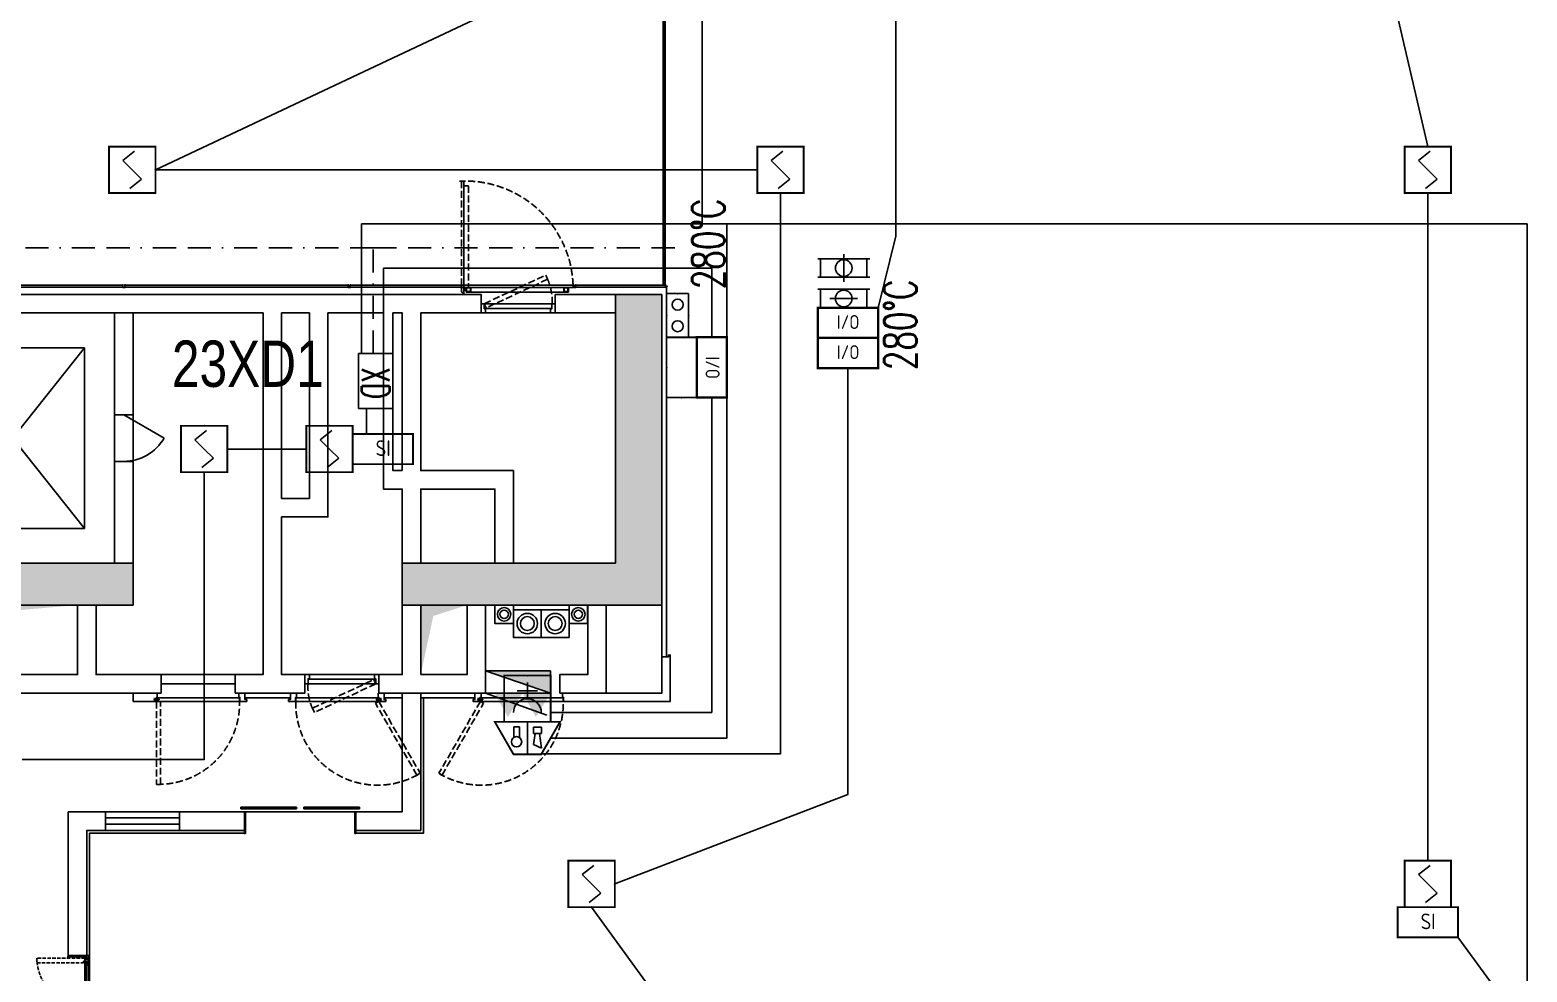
# Model space of a CAD drawing. Extents: x -284868 to 304789, y -137694 to 137894.
# Drawn here: x 210275 to 226415, y -22602 to -12440 of the extents above; entities that cross this region are included whole.
import ezdxf
from ezdxf.enums import TextEntityAlignment as Align

# ---------------------------------------------------------------- set-up
doc = ezdxf.new("R2010")
doc.units = 0
doc.set_wipeout_variables(frame=1)
for name, pattern in [('BORDER2', [0.875, 0.25, -0.125, 0.25, -0.125, 0, -0.125]), ('DASH', [0.35, 0.25, -0.1]), ('DASHED', [0.75, 0.5, -0.25])]:
    doc.linetypes.add(name, pattern=pattern)
doc.layers.get('0').update_dxf_attribs({"linetype": 'CONTINUOUS'})
for name, color, linetype in [('0-墙', 4, 'CONTINUOUS'), ('0-建筑柱体', 251, 'CONTINUOUS'), ('0-消防栓(给排水)', 9, 'CONTINUOUS'), ('0-电梯', 3, 'CONTINUOUS'), ('0-窗', 11, 'CONTINUOUS'), ('00-电气文字', 6, 'CONTINUOUS'), ('E-FIRE-CIRC', 120, 'CONTINUOUS'), ('E-FIRE-EQPM', 3, 'CONTINUOUS'), ('EM-强电', 220, 'CONTINUOUS'), ('EQUIP-消防', 3, 'CONTINUOUS'), ('EQUIP-照明', 3, 'CONTINUOUS'), ('EQUIP-隔离模块', 241, 'CONTINUOUS'), ('P-完成面', 42, 'CONTINUOUS'), ('P-门扇', 6, 'CONTINUOUS'), ('WIRE-消防电源', 2, 'TG_D'), ('WIRE-电话插孔', 120, 'BORDER2'), ('塔楼平面图$0$EQUIP-消防', 3, 'CONTINUOUS'), ('塔楼平面图$0$EQUIP_消火栓', 7, 'CONTINUOUS')]:
    doc.layers.add(name, color=color, linetype=linetype)
doc.layers.add('暖通-排烟-阀门-消防', color=7, linetype='CONTINUOUS', lineweight=25)
doc.layers.get('塔楼平面图$0$EQUIP_消火栓').off()
doc.styles.add('_TEL_DIM', font='SIMPLEX', dxfattribs={"width": 0.8, "height": 3.5, "bigfont": 'HZTXT'})
doc.styles.add('haiwens', font='haiwenrs.shx', dxfattribs={"width": 0.8, "height": 450, "bigfont": 'haiwenhz.shx'})
doc.styles.add('HZF', font='ROMANS2', dxfattribs={"width": 0.7, "bigfont": 'HZDF2'})
doc.styles.get("Standard").update_dxf_attribs({"font": 'GBENOR', "bigfont": 'GBCBIG'})
doc.styles.add('TG_LINETYPE', font='SIMPLEX', dxfattribs={"width": 0.8, "height": 3, "bigfont": 'HZTXT'})
doc.styles.add('塔楼平面图$0$Standard', font='gbenor.shx', dxfattribs={"bigfont": 'gbcbig.shx'})
doc.linetypes.add('TG_D', pattern='A,2,-0.3,["D",TG_LINETYPE,S=0.1,R=0,X=-0.23,Y=-0.15],0', length=2.3)

# ---------------------------------------------------------------- blocks, each defined once
blk = doc.blocks.new('213r5467')
for p, q in [((-90909, -260063), (-90909, -260326)), ((-89559, -260063), (-90909, -260063)), ((-89559, -260326), (-89559, -260063)), ((-90909, -260326), (-89559, -260326)), ((-91209, -260588), (-91209, -262138)), ((-89259, -260588), (-91209, -260588)), ((-91209, -260588), (-89259, -262138)), ((-91209, -262138), (-89259, -260588)), ((-89259, -262138), (-89259, -260588)), ((-91209, -262138), (-89259, -262138))]:
    blk.add_line(p, q)
blk.add_lwpolyline([(-88884, -262463), (-91584, -262463), (-91584, -259863), (-88884, -259863), (-88884, -262463)])
blk = doc.blocks.new('sgASGHHHH')
for points in [[(-94646, -917724), (-94646, -920624), (-94146, -921074), (-94146, -917724)], [(-102879, -920774), (-102996, -921074), (-99846, -921074), (-99846, -920624), (-102646, -920624)], [(-96946, -921074), (-94146, -921074), (-94646, -920624), (-96946, -920624)]]:
    blk.add_hatch(color=256).paths.add_polyline_path(points)
at = {"color": 4}
for p, q in [((-94646, -917724), (-94646, -920624)), ((-94146, -917724), (-94646, -917724)), ((-94146, -917724), (-94146, -921074)), ((-102646, -920624), (-99846, -920624)), ((-99846, -920624), (-99846, -921074)), ((-96946, -920624), (-94646, -920624)), ((-96946, -920624), (-96946, -921074)), ((-102996, -921074), (-99846, -921074)), ((-96946, -921074), (-94146, -921074))]:
    blk.add_line(p, q, dxfattribs=at)
blk = doc.blocks.new('A$C5B4E3DF6')
for p, q in [((0, 240), (-659, 477)), ((-700, 0), (-700, 240)), ((0, 0), (-700, 240)), ((-700, 240), (0, 240)), ((0, 240), (0, 0)), ((0, 0), (-700, 0))]:
    blk.add_line(p, q)
for points in [[(-700, 240), (-541, 498), (-398, 240)], [(-398, 240), (-239, 498), (-96, 240)], [(-700, 0), (-700, 240), (0, 0)]]:
    blk.add_solid(points)
blk = doc.blocks.new('A$C2E9C7AB1')
blk.add_lwpolyline([(-200, 0), (0, 0), (0, -200), (-200, -200)], close=True)
for radius in [72.3, 45.5]:
    blk.add_circle((-100, -100), radius)
blk = doc.blocks.new('A$C1A2309B7')
blk.add_lwpolyline([(-300, 0), (0, 0), (0, -300), (-300, -300)], close=True)
for radius in [110, 75]:
    blk.add_circle((-150, -150), radius)
blk = doc.blocks.new('A$C3F6147FC')
at = {"xscale": -1, "rotation": 270}
for p in [(13299, -3250), (14099, -3250)]:
    blk.add_blockref('A$C2E9C7AB1', p, dxfattribs=at)
for p in [(13599, -3300), (13899, -3300)]:
    blk.add_blockref('A$C1A2309B7', p)
at = {"rotation": 180}
blk.add_blockref('A$C5B4E3DF6', (13000, -3960), dxfattribs=at)
blk = doc.blocks.new('$DorLib2D$00000228')
at = {"color": 0}
blk.add_line((0.5, 0), (0, 0.866), dxfattribs=at)
blk.add_arc((0.5, 0), 1, 120, 180, dxfattribs=at)
blk = doc.blocks.new('A$C6C5C068E')
h = blk.add_hatch()
h.set_pattern_fill('ANSI32', color=256, scale=0.2, style=0)
h.set_pattern_definition([(45, (506565838.6591, 131390591.2148), (-1.3470384181604, 1.3470384181604), []), (45, (506565839.5572, 131390591.2148), (-1.3470384181604, 1.3470384181604), [])])
h.paths.add_polyline_path([(11, 11), (-4, 11), (-4, 14), (0, 14), (0, 15), (-5, 15), (-5, 10), (10, 10), (10, -5), (15, -5), (15, 0), (14, 0), (14, -4), (11, -4)])
blk.add_lwpolyline([(11, 11), (-4, 11), (-4, 14), (0, 14), (0, 15), (-5, 15), (-5, 10), (10, 10), (10, -5), (15, -5), (15, 0), (14, 0), (14, -4), (11, -4)], close=True)
blk = doc.blocks.new('A$C4A657766')
h = blk.add_hatch()
h.set_pattern_fill('ANSI32', color=256, scale=0.2, style=0)
h.set_pattern_definition([(45, (-14.9999, -5), (-1.34704, 1.34704), []), (45, (-14.1019, -5), (-1.34704, 1.34704), [])])
h.paths.add_polyline_path([(-11, 26), (-11, -4), (-13, -4), (-13, 0), (-15, 0), (-15, -5), (-10, -5), (-10, 25), (10, 25), (10, -5), (15, -5), (15, 0), (13, 0), (13, -4), (11, -4), (11, 26)])
blk.add_lwpolyline([(-11, 26), (-11, -4), (-13, -4), (-13, 0), (-15, 0), (-15, -5), (-10, -5), (-10, 25), (10, 25), (10, -5), (15, -5), (15, 0), (13, 0), (13, -4), (11, -4), (11, 26), (-11, 26)])
blk = doc.blocks.new('A$C67A6433D')
at = {"linetype": 'DASH', "ltscale": 0.03}
blk.add_wipeout([(31, 0), (-28, 0), (-28, 26), (31, 26)], dxfattribs=at)
for p, q in [((-26, 20), (-23, 19)), ((-25, 13), (-19, 4)), ((-21, 19), (-9, 16)), ((-20, 2), (-20, 0)), ((-19, 13), (-12, 3)), ((-18, 11), (-7, 9)), ((-16, 8), (-6, 8)), ((-16, 3), (0, 3)), ((-13, 24), (-13, 26)), ((-12, 23), (-12, 25)), ((-12, 25), (0, 25)), ((-9, 16), (-9, 21)), ((-9, 12), (-9, 21)), ((-1, 4), (-8, 10)), ((-2, 19), (-4, 14)), ((0, 9), (-3, 12)), ((30, 26), (3, 26)), ((15, 25), (3, 25)), ((3, 9), (6, 12)), ((19, 3), (3, 3)), ((4, 4), (11, 10)), ((5, 19), (7, 14)), ((19, 8), (9, 8)), ((12, 12), (12, 21)), ((23, 19), (12, 16)), ((21, 11), (12, 10)), ((22, 13), (14, 3)), ((15, 23), (15, 25)), ((16, 24), (16, 26)), ((28, 13), (21, 4)), ((23, 2), (23, 0)), ((28, 20), (25, 19))]:
    blk.add_line(p, q, dxfattribs=at)
for points in [[(0, 10), (0, 26), (-28, 26), (-28, 0), (0, 0), (0, 3)], [(3, 10), (3, 26), (31, 26), (31, 0), (3, 0), (3, 3)]]:
    blk.add_lwpolyline(points, dxfattribs=at)
for points in [[(-13, 24), (-13, 24), (-26, 24, 0.414214), (-27, 23), (-27, 2, 0.414214), (-26, 2), (-20, 2)], [(-12, 23), (-25, 23, 0.414214), (-26, 23), (-26, 17)], [(-26, 14), (-26, 5, 0.414214), (-25, 4), (-19, 4)], [(15, 23), (28, 23, -0.414214), (28, 23), (28, 17)], [(16, 24), (16, 24), (28, 24, -0.414214), (29, 23), (29, 2, -0.414214), (28, 2), (23, 2)], [(28, 14), (28, 5, -0.414214), (28, 4), (21, 4)]]:
    blk.add_lwpolyline(points, format="xyb", dxfattribs=at)
for centre in [(-22, 15), (-5, 21), (2, 6), (8, 21), (25, 15)]:
    blk.add_circle(centre, 1.99, dxfattribs=at)
for centre, radius, start, end in [((-22, 15), 3.58, 338.8563, 221.961), ((-18, 14), 1.59, 158.8563, 216.0245), ((-16, 6), 3.58, 211.8213, 270), ((-5, 21), 3.58, 334.8452, 179.1262), ((-7, 12), 1.99, 178.2525, 238.2672), ((-2, 13), 1.99, 160.8929, 232.1139), ((2, 6), 3.58, 213.0316, 326.9684), ((2, 6), 3.58, 72.8656, 107.1344), ((8, 21), 3.58, 0.8738, 205.1548), ((5, 13), 1.99, 307.8861, 19.1071), ((10, 12), 1.99, 301.7328, 1.7475), ((12, 11), 1.59, 222.3386, 280.5758), ((19, 6), 3.58, 270, 328.1787), ((25, 15), 3.58, 318.039, 201.1437), ((20, 14), 1.59, 323.9755, 21.1437)]:
    blk.add_arc(centre, radius, start, end, dxfattribs=at)
blk = doc.blocks.new('A$C250F1CE2')
at = {"color": 251, "linetype": 'DASH', "ltscale": 300}
blk.add_lwpolyline([(35, 100), (697, 409), (718, 363), (56, 55)], close=True, dxfattribs=at)
for points in [[(0, 100), (35, 100), (35, 45), (50, 45), (50, 0), (0, 0), (0, 100)], [(800, 100), (765, 100), (765, 45), (750, 45), (750, 0), (800, 0), (800, 100)]]:
    blk.add_lwpolyline(points)
blk.add_lwpolyline([(35, 100), (765, 100), (765, 50), (35, 50)], close=True)
blk.add_arc((223, 139), 543, 355.8662, 27.0076, dxfattribs=at)
blk = doc.blocks.new('$DORLIB2D$00000127')
at = {"color": 0}
for points in [[(-0.533, 0.795), (-0.533, 0.69)], [(-0.033, 0.795), (-0.533, 0.795)], [(-0.033, 0.69), (-0.533, 0.69)], [(-0.033, 0.795), (-0.033, 0.69)], [(0.533, 0.795), (0.033, 0.795)], [(0.033, 0.795), (0.033, 0.69)], [(0.533, 0.69), (0.033, 0.69)], [(0.533, 0.795), (0.533, 0.69)], [(0.5, 0.5), (-0.5, 0.5)]]:
    blk.add_lwpolyline(points, dxfattribs=at)
blk = doc.blocks.new('FZ03')
at = {"color": 8}
for p, q in [((-4, 1), (-4, 3)), ((-4, 3), (0, 3)), ((0, 0), (-4, 1)), ((-3, 7), (3, 7)), ((0, 7), (-3, 5)), ((-3, 3), (-3, 7)), ((0, 5), (-3, 4)), ((0, 7), (3, 5)), ((0, 7), (0, 3)), ((0, 5), (3, 4)), ((0, 3), (4, 3)), ((4, 1), (0, 0)), ((3, 3), (3, 7)), ((4, 3), (4, 1))]:
    blk.add_line(p, q, dxfattribs=at)
blk = doc.blocks.new('A$C79893AB6')
at = {"color": 8, "linetype": 'DASHED', "ltscale": 5}
for points in [[(10, 20), (0, 20), (0, 5), (10, 5)], [(10, 0), (12, 0), (12, 25), (10, 25)], [(13, 0), (15, 0), (15, 25), (13, 25)], [(15, 20), (25, 20), (25, 5), (15, 5)]]:
    blk.add_lwpolyline(points, close=True, dxfattribs=at)
for points in [[(5, 20), (5, 5)], [(12, 18), (13, 18)], [(12, 16), (13, 16)], [(12, 14), (13, 14)], [(12, 10), (13, 10)], [(12, 8), (13, 8)], [(12, 6), (13, 6)], [(20, 20), (20, 5)]]:
    blk.add_lwpolyline(points, dxfattribs=at)
blk = doc.blocks.new('A$C274dfc7b')
at = {"color": 8, "linetype": 'DASHED', "ltscale": 30}
for points in [[(-48, 418), (-7, 418), (-7, 437), (-67, 437)], [(-48, 418), (-48, 314), (-67, 314), (-67, 437)], [(-5, 454), (0, 454), (0, 401), (-5, 401)], [(55, 454), (50, 454), (50, 401), (55, 401)], [(98, 418), (57, 418), (57, 437), (117, 437)], [(98, 418), (98, 314), (117, 314), (117, 437)]]:
    blk.add_lwpolyline(points, dxfattribs=at)
for points in [[(-5, 401, -0.414214), (-7, 403), (-7, 452, -0.414214), (-5, 454)], [(55, 401, 0.414214), (57, 403), (57, 452, 0.414214), (55, 454)]]:
    blk.add_lwpolyline(points, format="xyb", dxfattribs=at)
at = {"layer": 'P-门扇'}
for p, q in [((0, 508), (0, 35)), ((50, 508), (50, 35))]:
    blk.add_line(p, q, dxfattribs=at)
at = {"layer": 'P-门扇', "color": 251}
for p, q in [((3, 523), (3, 35)), ((15, 508), (15, 35)), ((35, 508), (35, 35)), ((47, 523), (47, 35))]:
    blk.add_line(p, q, dxfattribs=at)
at = {"layer": 'P-门扇', "color": 251, "linetype": 'DASH', "ltscale": 150}
blk.add_lwpolyline([(0, 523, 0.405757), (-518, 5, -3.831979)], format="xyb", dxfattribs=at)
at = {"layer": 'P-门扇'}
for points in [[(0, 508), (0, 508), (0, 523), (50, 523), (50, 508)], [(47, 508), (3, 508)]]:
    blk.add_lwpolyline(points, dxfattribs=at)
at = {"layer": 'P-门扇', "color": 251}
for points in [[(15, 508), (35, 508), (35, 453), (15, 453)], [(15, 75), (35, 75), (35, 35), (15, 35)]]:
    blk.add_lwpolyline(points, close=True, dxfattribs=at)
for points in [[(15, 508), (35, 453)], [(15, 453), (35, 508)], [(15, 75), (35, 35)], [(15, 35), (35, 75)]]:
    blk.add_lwpolyline(points, dxfattribs=at)
at = {"layer": 'P-门扇', "color": 251, "linetype": 'DASH', "ltscale": 150}
blk.add_lwpolyline([(-15, 55), (-15, 37), (0, 37), (0, 5), (-518, 5), (-518, 55), (-15, 55)], dxfattribs=at)
at = {"layer": 'P-门扇'}
blk.add_lwpolyline([(50, 20), (50, 35), (0, 35), (0, 5), (32, 5), (32, 20)], close=True, dxfattribs=at)
at = {"xscale": -1, "rotation": 270}
blk.add_blockref('A$C79893AB6', (0, -10), dxfattribs=at)
at = {"xscale": 0.7194583547756841, "yscale": 0.7194583547756841, "zscale": 0.7194583547756841, "rotation": 270}
blk.add_blockref('FZ03', (33, 10), dxfattribs=at)
blk = doc.blocks.new('$equip$00002649')
for p, q in [((-0.5, 0.5), (-0.5, -0.5)), ((0.5, 0.5), (-0.5, 0.5)), ((-0.2, 0.2), (0.05, 0.4)), ((0.5, -0.5), (0.5, 0.5)), ((0, 0), (-0.2, 0.2)), ((0, 0), (0.2, -0.2)), ((0.2, -0.2), (-0.05, -0.4)), ((-0.5, -0.5), (0.5, -0.5))]:
    blk.add_line(p, q)
at = {"const_width": 0.04}
blk.add_lwpolyline([(-0.5, 0.5), (0.5, 0.5), (0.5, -0.5), (-0.5, -0.5), (-0.5, 0.5), (0.5, 0.5)], dxfattribs=at)
for p in [(0, 0.5), (-0.5, 0), (0.5, 0), (0, -0.5)]:
    blk.add_point(p)
at = {"color": 7, "flags": 1}
for tag, height, p in [('A', 0.00002, (0, 0)), ('B', 0.4, (0.762, -0.208))]:
    blk.add_attdef(tag, text='', height=height, dxfattribs=at).set_placement(p, align=Align.MIDDLE_CENTER)
blk = doc.blocks.new('*U449')
for p, q in [((-100, 280), (-100, -280)), ((-100, 250), (100, 250)), ((100, 280), (100, -280)), ((150, 0), (-150, 0)), ((-100, -250), (100, -250))]:
    blk.add_line(p, q)
blk.add_circle((0, 0), 90)
blk = doc.blocks.new('*U451')
for p, q in [((-100, 280), (-100, -280)), ((-100, 250), (100, 250)), ((100, 280), (100, -280)), ((0, 150), (0, -150)), ((-100, -250), (100, -250))]:
    blk.add_line(p, q)
blk.add_circle((0, 0), 90)
blk = doc.blocks.new('$equip$00002773')
for p, q in [((0.65, 0.65), (-0.65, 0.65)), ((-0.65, 0.65), (-0.65, 0)), ((0.65, 0), (0.65, 0.65)), ((-0.65, 0), (0.65, 0))]:
    blk.add_line(p, q)
at = {"const_width": 0.05}
blk.add_lwpolyline([(-0.65, 0.65), (-0.65, 0), (0.65, 0), (0.65, 0.65), (-0.65, 0.65), (-0.65, 0)], dxfattribs=at)
for p in [(0, 0.65), (-0.65, 0.325), (0.65, 0.325), (0, 0)]:
    blk.add_point(p)
at = {"color": 7}
blk.add_attdef('$TEXT$', text='', height=0.3, dxfattribs=at).set_placement((0.006, 0.343), align=Align.MIDDLE_CENTER)
at = {"color": 7, "flags": 1}
for tag, height, p in [('B', 0.4, (0.905, 0.246)), ('A', 0.00002, (0, 0))]:
    blk.add_attdef(tag, text='', height=height, dxfattribs=at).set_placement(p, align=Align.MIDDLE_CENTER)
blk = doc.blocks.new('A$C41675BF7')
at = {"layer": 'EM-强电', "color": 6, "const_width": 40}
blk.add_lwpolyline([(25, -200), (25, -3500)], dxfattribs=at)
blk = doc.blocks.new('$equip$00001232')
for p, q in [((0.707, 0.714), (-0.707, 0.714)), ((-0.707, 0.707), (-0.707, -0.007)), ((0.707, 0), (0.707, 0.714)), ((-0.707, 0), (0.707, 0))]:
    blk.add_line(p, q)
for centre in [(-0.35, 0.357), (0.35, 0.357)]:
    blk.add_circle(centre, 0.179)
at = {"layer": 'EQUIP-照明'}
for p in [(0, 0.714), (-0.707, 0.35), (0, 0), (0.707, 0.357)]:
    blk.add_point(p, dxfattribs=at)
at = {"layer": 'EQUIP-照明', "flags": 9}
blk.add_attdef('A', (0, 0), '', height=0.00002, dxfattribs=at)
blk = doc.blocks.new('$equip$00002809')
for p, q in [((-0.65, 0.65), (-0.65, 0)), ((0.65, 0.65), (-0.65, 0.65)), ((0.65, 0), (0.65, 0.65)), ((-0.65, 0), (0.65, 0))]:
    blk.add_line(p, q)
at = {"const_width": 0.04}
blk.add_lwpolyline([(-0.65, 0.65), (0.65, 0.65), (0.65, 0), (-0.65, 0), (-0.65, 0.65), (0.65, 0.65)], dxfattribs=at)
for p in [(0, 0.65), (-0.65, 0.325), (0.65, 0.325), (0, 0)]:
    blk.add_point(p)
at = {"color": 7, "flags": 1}
for tag, height, p in [('B', 0.4, (0.905, 0.246)), ('A', 0.00002, (0, 0))]:
    blk.add_attdef(tag, text='', height=height, dxfattribs=at).set_placement(p, align=Align.MIDDLE_CENTER)
blk = doc.blocks.new('消防接线箱')
at = {"layer": 'EQUIP-消防', "elevation": 0}
blk.add_lwpolyline([(165346, 154187), (165938, 154187), (165938, 153817), (165346, 153817)], close=True, dxfattribs=at)
at = {"layer": 'EQUIP-消防', "style": '_TEL_DIM', "width": 0.64}
blk.add_text('XD', height=300, rotation=180, dxfattribs=at).set_placement((165786, 154152))
blk = doc.blocks.new('$equip$00002776')
for p, q in [((0.65, 0.65), (-0.65, 0.65)), ((-0.65, 0.65), (-0.65, 0)), ((0.65, 0), (0.65, 0.65)), ((-0.65, 0), (0.65, 0))]:
    blk.add_line(p, q)
at = {"const_width": 0.04}
blk.add_lwpolyline([(-0.65, 0.65), (-0.65, 0), (0.65, 0), (0.65, 0.65), (-0.65, 0.65), (-0.65, 0)], dxfattribs=at)
for p in [(0, 0.65), (-0.65, 0.325), (0.65, 0.325), (0, 0)]:
    blk.add_point(p)
at = {"color": 7}
blk.add_attdef('$TEXT$', text='', height=0.4, dxfattribs=at).set_placement((0.006, 0.343), align=Align.MIDDLE_CENTER)
at = {"color": 7, "flags": 1}
for tag, p in [('B', (0.905, 0.246)), ('A', (0, 0))]:
    blk.add_attdef(tag, text='', height=0.4, dxfattribs=at).set_placement(p, align=Align.MIDDLE_CENTER)
blk = doc.blocks.new('塔楼平面图$0$$equip$00002656')
for p, q in [((-0.5, 1), (-0.5, 0)), ((0.5, 1), (-0.5, 1)), ((0.5, 0), (0.5, 1)), ((-0.219, 0.331), (0.222, 0.331)), ((0, 0.5), (0, 0.15)), ((-0.5, 0), (0.5, 0))]:
    blk.add_line(p, q)
at = {"const_width": 0.04}
blk.add_lwpolyline([(-0.5, 1), (0.5, 1), (0.5, 0), (-0.5, 0), (-0.5, 1), (0.5, 1)], dxfattribs=at)
blk.add_arc((0, 0.8), 0.3, 180, 0)
for p in [(0, 1), (-0.5, 0.5), (0.5, 0.5), (0, 0)]:
    blk.add_point(p)
at = {"color": 7, "style": '塔楼平面图$0$Standard', "flags": 1}
for tag, height, p in [('B', 0.4, (0.762, 0.292)), ('A', 0.00002, (0, 0))]:
    blk.add_attdef(tag, text='', height=height, dxfattribs=at).set_placement(p, align=Align.MIDDLE_CENTER)
blk = doc.blocks.new('塔楼平面图$0$$equip$00002679')
for p, q in [((-0.3, 0.699), (-0.703, 0)), ((0.3, 0.699), (-0.3, 0.699)), ((0.3, 0.699), (-0.3, 0.699)), ((0, 0.699), (0, 0)), ((0.703, 0), (0.3, 0.699)), ((-0.264, 0.249), (-0.304, 0.569)), ((-0.304, 0.569), (-0.128, 0.489)), ((-0.128, 0.489), (-0.168, 0.249)), ((0.174, 0.11), (0.174, 0.338)), ((0.294, 0.338), (0.294, 0.11)), ((-0.703, 0), (0.703, 0)), ((-0.304, 0.249), (-0.304, 0.113)), ((-0.128, 0.249), (-0.304, 0.249)), ((-0.304, 0.113), (-0.128, 0.113)), ((-0.128, 0.113), (-0.128, 0.249)), ((0.294, 0.11), (0.174, 0.11))]:
    blk.add_line(p, q)
at = {"const_width": 0.04}
for points in [[(-0.299, 0.699), (0.301, 0.699), (0.703, 0), (-0.702, 0), (-0.299, 0.699), (0.301, 0.699)], [(-0.3, 0.699), (0.3, 0.699), (0.703, 0), (-0.703, 0), (-0.3, 0.699), (0.3, 0.699)]]:
    blk.add_lwpolyline(points, dxfattribs=at)
blk.add_circle((0.234, 0.43), 0.111)
for p in [(0, 0.699), (-0.501, 0.349), (0.502, 0.349), (0, 0)]:
    blk.add_point(p)
at = {"color": 7, "style": '塔楼平面图$0$Standard', "flags": 1}
for tag, height, p in [('B', 0.4, (0.961, 0.299)), ('A', 0.00002, (0, 0))]:
    blk.add_attdef(tag, text='', height=height, dxfattribs=at).set_placement(p, align=Align.MIDDLE_CENTER)
blk = doc.blocks.new('塔楼平面图$0$A$C5B4E3DF6')
at = {"layer": '塔楼平面图$0$EQUIP-消防', "xscale": 500, "yscale": 500, "zscale": 500}
for name, p in [('塔楼平面图$0$$equip$00002679', (-350, 500)), ('塔楼平面图$0$$equip$00002656', (-350, 0))]:
    blk.add_blockref(name, p, dxfattribs=at)

msp = doc.modelspace()

# ---------------------------------------------------------------- linework, layer by layer
at = {"layer": '0-墙'}
for points in [[(212988, -17693), (213488, -17693), (213488, -15493), (214088, -15493), (214088, -17393), (214288, -17393), (214288, -18193), (214488, -18193), (214488, -17393), (215288, -17393), (215288, -18193), (215488, -18193), (215488, -17193), (214488, -17193), (214488, -15493), (215138, -15493), (215138, -15293), (208588, -15293)], [(208588, -15493), (212788, -15493), (212788, -19393), (212488, -19393), (212488, -19593), (213238, -19593), (213238, -19393), (212988, -19393), (212988, -17693)], [(212988, -17493), (212988, -15493), (213288, -15493), (213288, -17493), (212988, -17493)], [(202188, -19593), (211688, -19593), (211688, -19393), (210988, -19393), (210988, -18643), (210788, -18643), (210788, -19393), (208588, -19393)]]:
    msp.add_lwpolyline(points, dxfattribs=at)
for points in [[(215938, -15493), (216588, -15493), (216588, -15293), (215938, -15293)], [(211188, -16593), (211188, -15493), (211388, -15493), (211388, -16593)], [(214288, -17193), (214188, -17193), (214188, -15493), (214288, -15493)], [(211188, -17093), (211188, -18193), (211388, -18193), (211388, -17093)], [(214488, -19393), (214988, -19393), (214988, -18643), (215188, -18643), (215188, -19593), (214038, -19593), (214038, -19393), (214288, -19393), (214288, -18643), (214488, -18643)], [(216488, -18643), (216488, -19593), (215988, -19593), (215988, -19393), (216288, -19393), (216288, -18643)]]:
    msp.add_lwpolyline(points, close=True, dxfattribs=at)
at = {"layer": '0-墙', "ltscale": 3}
msp.add_lwpolyline([(210688, -20873), (211088, -20873), (211088, -21073), (210888, -21073), (210888, -22423), (210688, -22423), (210688, -20873)], dxfattribs=at)
msp.add_lwpolyline([(211888, -21073), (212588, -21073), (212588, -20873), (211888, -20873)], close=True, dxfattribs=at)
at = {"layer": '0-墙', "color": 251}
for points in [[(208588, -19393), (208588, -18643), (208817, -18814), (210788, -18643)], [(214488, -19393), (214488, -18643), (214624, -18761), (214988, -18643)]]:
    msp.add_solid(points, dxfattribs=at)
at = {"layer": '0-窗'}
for points in [[(211888, -21073), (211088, -21073), (211088, -20873), (211888, -20873)], [(211888, -21008), (211088, -21008), (211088, -20938), (211888, -20938)]]:
    msp.add_lwpolyline(points, close=True, dxfattribs=at)
at = {"layer": 'E-FIRE-CIRC'}
for p, q in [((211628, -13949), (215494, -12127)), ((211628, -13949), (218117, -13949)), ((213903, -16524), (213903, -16798))]:
    msp.add_line(p, q, dxfattribs=at)
at = {"layer": 'E-FIRE-CIRC', "ltscale": 1000}
msp.add_line((214086, -15932), (214086, -15009), dxfattribs=at)
at = {"layer": 'E-FIRE-CIRC', "linetype": 'Continuous'}
msp.add_line((212404, -16960), (213255, -16960), dxfattribs=at)
at = {"layer": 'E-FIRE-CIRC'}
for points in [[(219418, -15437), (219611, -14664), (219611, -3865), (218321, -3865)], [(225345, -13699), (223412, -5389)], [(215791, -20246), (218367, -20246), (218367, -14199)], [(225345, -21401), (225345, -14199)], [(217625, -15755), (217625, -15009), (214086, -15009)], [(219093, -16087), (219093, -20686), (216580, -21651)], [(215902, -19801), (217625, -19801), (217625, -16405)], [(216330, -21901), (218429, -24791)], [(226264, -23042), (225670, -22226)]]:
    msp.add_lwpolyline(points, dxfattribs=at)
at = {"layer": 'P-完成面', "color": 251}
for p, q in [((214947, -15233), (214989, -15233)), ((214968, -15212), (214968, -15254))]:
    msp.add_line(p, q, dxfattribs=at)
at = {"layer": 'P-完成面'}
for points in [[(211276, -15193), (208869, -15193)], [(208869, -15193), (208869, -15213), (211276, -15213), (211276, -15193)], [(211299, -15193), (213706, -15193)], [(213706, -15193), (213706, -15213), (211299, -15213), (211299, -15193)], [(213729, -15193), (214933, -15193), (214917, -15213)], [(214917, -15213), (213729, -15213), (213729, -15193)], [(214936, -15193), (214917, -15217), (216130, -15217), (216130, -15193), (214936, -15193)], [(216159, -15193), (217127, -15193)], [(217127, -15193), (217127, -15213), (216159, -15213), (216159, -15193)], [(217138, -19203), (217138, -15204)], [(216488, -19593), (217088, -19593), (217088, -18643)], [(217088, -18643), (217088, -19593), (216488, -19593)], [(217088, -19203), (217158, -19203), (217158, -19183), (217178, -19183), (217178, -19683), (216028, -19683), (216028, -19640), (216018, -19640), (216018, -19593)], [(211648, -19593), (211648, -19640), (211638, -19640), (211638, -19683), (211388, -19683), (211388, -19593)], [(212528, -19593), (212528, -19640), (212538, -19640), (212538, -19683), (212613, -19683), (212613, -19663), (212593, -19663), (212593, -19593), (212528, -19593)], [(212593, -19643), (213083, -19643)], [(213148, -19593), (213148, -19640), (213138, -19640), (213138, -19683), (213063, -19683), (213063, -19663), (213083, -19663), (213083, -19593), (213148, -19593)], [(210903, -22448), (210903, -22463), (210918, -22463), (210918, -21103), (212588, -21103)], [(210868, -22438), (210683, -22438), (210683, -22433), (210688, -22433), (210688, -22423)]]:
    msp.add_lwpolyline(points, dxfattribs=at)
at = {"layer": 'P-完成面', "color": 251}
for points in [[(214978, -15217), (216080, -15217), (216080, -15267), (214978, -15267)], [(214978, -15267), (215028, -15267), (215028, -15217), (214978, -15217)], [(214983, -15262), (215023, -15262), (215023, -15222), (214983, -15222)], [(216030, -15267), (216080, -15267), (216080, -15217), (216030, -15217)], [(216035, -15262), (216075, -15262), (216075, -15222), (216035, -15222)]]:
    msp.add_lwpolyline(points, close=True, dxfattribs=at)
at = {"layer": 'P-完成面'}
for points in [[(211641, -19643), (211641, -19683), (212535, -19683), (212535, -19643)], [(214035, -19643), (214035, -19683), (213141, -19683), (213141, -19643)], [(215131, -19643), (215131, -19683), (216025, -19683), (216025, -19643)], [(212598, -20873), (212588, -20873), (212588, -21108), (212598, -21108)], [(213778, -20873), (213788, -20873), (213788, -21108), (213778, -21108)], [(210868, -22448), (210868, -22423), (210906, -22423), (210906, -22448)]]:
    msp.add_lwpolyline(points, close=True, dxfattribs=at)
at = {"layer": 'P-完成面', "color": 251}
msp.add_circle((214968, -15233), 10, dxfattribs=at)
at = {"layer": 'P-门扇'}
for p, q in [((215138, -15493), (215938, -15493)), ((211188, -17093), (211188, -16593)), ((211388, -17093), (211388, -16593))]:
    msp.add_line(p, q, dxfattribs=at)
at = {"layer": 'P-门扇', "color": 251, "linetype": 'DASH', "ltscale": 300}
msp.add_lwpolyline([(214928, -15265), (214952, -15284), (214952, -14071), (214928, -14071), (214928, -15265)], dxfattribs=at)
msp.add_lwpolyline([(214952, -15223), (214952, -14121), (215002, -14121), (215002, -15223)], close=True, dxfattribs=at)
at = {"layer": 'P-门扇'}
for points in [[(212488, -19393), (211688, -19393)], [(212488, -19493), (211688, -19493)], [(213988, -19393), (213288, -19393)]]:
    msp.add_lwpolyline(points, dxfattribs=at)
at = {"layer": 'P-门扇', "color": 251, "linetype": 'DASH', "ltscale": 300}
msp.add_arc((214968, -15233), 1163, 1.9715, 93.1291, dxfattribs=at)
at = {"layer": 'WIRE-消防电源', "ltscale": 1000}
for points in [[(217522, -11479), (217522, -14533)], [(215888, -20077), (217788, -20077), (217788, -16405)]]:
    msp.add_lwpolyline(points, dxfattribs=at)
at = {"layer": 'WIRE-消防电源'}
msp.add_lwpolyline([(217788, -15755), (217788, -14533)], dxfattribs=at)
at = {"layer": 'WIRE-电话插孔', "ltscale": 1000}
for p, q in [((213976, -15932), (213976, -14792)), ((213976, -14792), (217276, -14792))]:
    msp.add_line(p, q, dxfattribs=at)
msp.add_lwpolyline([(213976, -14792), (192780, -14792), (192658, -14458)], dxfattribs=at)

# ---------------------------------------------------------------- block references
at = {"layer": '0-建筑柱体'}
msp.add_blockref('sgASGHHHH', (311234, 902431), dxfattribs=at)
at = {"layer": '0-消防栓(给排水)', "color": 0}
msp.add_blockref('A$C3F6147FC', (202188, -15393), dxfattribs=at)
at = {"layer": '0-电梯', "xscale": -1, "rotation": 90}
msp.add_blockref('213r5467', (-51275, -107077), dxfattribs=at)
at = {"layer": 'E-FIRE-EQPM', "xscale": 500, "yscale": 500, "zscale": 500}
for p in [(212154, -16960), (213505, -16960)]:
    msp.add_blockref('$equip$00002649', p, dxfattribs=at)
at = {"layer": 'EQUIP-消防', "xscale": 500, "yscale": 500, "zscale": 500}
for p in [(211378, -13949), (218367, -13949), (225345, -13949), (216330, -21651), (225345, -21651)]:
    msp.add_blockref('$equip$00002649', p, dxfattribs=at)
at = {"layer": 'EQUIP-消防', "linetype": 'ByBlock', "xscale": 333.3333333333332, "yscale": 333.3333333333332, "zscale": 333.3333333333332, "rotation": 270.0000000000007}
msp.add_blockref('$equip$00001232', (217138, -15519), dxfattribs=at)
at = {"layer": 'EQUIP-消防', "xscale": 499.9999999999999, "yscale": 499.9999999999999, "zscale": 499.9999999999999}
for p in [(219093, -15762), (219093, -16087)]:
    msp.add_blockref('$equip$00002773', p, dxfattribs=at).add_auto_attribs({'$TEXT$': 'I/O'})
at = {"layer": 'EQUIP-消防', "xscale": 500, "yscale": 500, "zscale": 500, "rotation": 269.9999999999576}
msp.add_blockref('$equip$00002809', (217138, -16080), dxfattribs=at)
at = {"layer": 'EQUIP-消防', "xscale": 499.9999999999999, "yscale": 499.9999999999999, "zscale": 499.9999999999999, "rotation": 270}
msp.add_blockref('$equip$00002773', (217463, -16080), dxfattribs=at).add_auto_attribs({'$TEXT$': 'I/O'})
at = {"layer": 'EQUIP-消防', "yscale": 1.000001567677827, "rotation": 89.99999999999999}
msp.add_blockref('消防接线箱', (368005, -181869, 0), dxfattribs=at)
at = {"layer": 'EQUIP-隔离模块'}
ref = msp.add_blockref('$equip$00002776', (214080, -17123), dxfattribs=dict(at, xscale=499.9999999999998, yscale=499.9999999999998, zscale=499.9999999999998))
ref.add_attrib('$TEXT$', 'SI', dxfattribs={"layer": '0', "color": 7, "height": 170, "rotation": 0}).set_placement((214083, -16951), align=Align.MIDDLE_CENTER)
ref = msp.add_blockref('$equip$00002776', (225345, -22226), dxfattribs=dict(at, xscale=499.9999999999998, yscale=499.9999999999998, zscale=499.9999999999998))
ref.add_attrib('$TEXT$', 'SI', dxfattribs={"layer": '0', "color": 7, "height": 170, "rotation": 0}).set_placement((225348, -22055), align=Align.MIDDLE_CENTER)
at = {"layer": 'P-完成面', "xscale": -1, "rotation": 180}
for p in [(211288, -15193), (213718, -15193), (216148, -15193)]:
    msp.add_blockref('A$C4A657766', p, dxfattribs=at)
at = {"layer": 'P-完成面', "rotation": 180}
msp.add_blockref('A$C6C5C068E', (217138, -15193), dxfattribs=at)
at = {"layer": 'P-门扇'}
msp.add_blockref('A$C250F1CE2', (215138, -15493), dxfattribs=at)
for name, p, xscale, yscale, zscale, rotation in [('$DorLib2D$00000228', (211288, -16843), 500, -500, 200, 89.99999999993084), ('$DORLIB2D$00000127', (213188, -20958), -1200, -171.4285714285714, 1200, 180)]:
    msp.add_blockref(name, p, dxfattribs=dict(at, xscale=xscale, yscale=yscale, zscale=zscale, rotation=rotation))
at = {"layer": 'P-门扇', "xscale": -1, "rotation": 180}
msp.add_blockref('A$C274dfc7b', (210868, -22448), dxfattribs=at)
at = {"layer": '塔楼平面图$0$EQUIP_消火栓', "rotation": 180}
msp.add_blockref('塔楼平面图$0$A$C5B4E3DF6', (215288, -19403), dxfattribs=at)
at = {"layer": '暖通-排烟-阀门-消防', "xscale": -1, "rotation": 90}
for name, p in [('*U449', (219048, -15008)), ('*U451', (219048, -15337))]:
    msp.add_blockref(name, p, dxfattribs=at)

# ---------------------------------------------------------------- texts
at = {"layer": '00-电气文字', "style": 'haiwens', "width": 0.8}
msp.add_text('23XD1', height=500, dxfattribs=at).set_placement((211806, -16290))
at = {"layer": '暖通-排烟-阀门-消防', "style": 'HZF', "width": 0.7}
for p in [(217588, -14747), (219658, -15620)]:
    msp.add_text('280%%dC', height=350, rotation=90, dxfattribs=at).set_placement(p, align=Align.MIDDLE_CENTER)

# ---------------------------------------------------------------- next in the draw order: block references
at = {"layer": 'P-完成面'}
for p in [(211638, -19678), (215128, -19678)]:
    msp.add_blockref('A$C67A6433D', p, dxfattribs=at)
at = {"layer": 'P-完成面', "extrusion": (0, 0, -1), "zscale": -1}
msp.add_blockref('A$C67A6433D', (-214038, -19678), dxfattribs=at)

# ---------------------------------------------------------------- next in the draw order: linework, layer by layer
at = {"layer": '0-墙', "ltscale": 3}
msp.add_lwpolyline([(214488, -21073), (214488, -19593), (214288, -19593), (214288, -20873), (213788, -20873), (213788, -21073), (214488, -21073)], dxfattribs=at)
at = {"layer": 'E-FIRE-CIRC'}
msp.add_lwpolyline([(210190, -20310), (212154, -20310), (212154, -17210)], dxfattribs=at)
at = {"layer": 'P-完成面'}
for points in [[(213788, -21103), (214518, -21103), (214518, -19643)], [(214028, -19593), (214028, -19640), (214038, -19640), (214038, -19683), (214113, -19683), (214113, -19663), (214093, -19663), (214093, -19593), (214028, -19593)], [(214093, -19643), (214288, -19643)], [(214488, -19643), (215073, -19643)], [(215138, -19593), (215138, -19640), (215128, -19640), (215128, -19683), (215053, -19683), (215053, -19663), (215073, -19663), (215073, -19593), (215138, -19593)]]:
    msp.add_lwpolyline(points, dxfattribs=at)
at = {"layer": 'P-门扇', "color": 251, "linetype": 'DASH', "ltscale": 300}
for points in [[(211681, -19683), (211641, -19683), (211641, -20577), (211681, -20577)], [(214000, -19703), (214035, -19683), (214482, -20457), (214447, -20477)], [(215165, -19703), (215131, -19683), (214684, -20457), (214718, -20477)]]:
    msp.add_lwpolyline(points, close=True, dxfattribs=at)
for centre, radius, start, end in [((211661, -19703), 874, 268.6891, 1.3109), ((214023, -19703), 883, 178.7017, 301.2983), ((215142, -19703), 883, 238.7017, 1.2983)]:
    msp.add_arc(centre, radius, start, end, dxfattribs=at)
at = {"layer": 'WIRE-消防电源', "ltscale": 1000}
msp.add_lwpolyline([(226415, -23042), (226415, -14533), (213850, -14533), (213850, -15932)], dxfattribs=at)

# ---------------------------------------------------------------- next in the draw order: block references
at = {"layer": 'E-FIRE-CIRC'}
msp.add_blockref('A$C41675BF7', (217088, -11693), dxfattribs=at)
at = {"layer": 'P-门扇', "rotation": 180}
msp.add_blockref('A$C250F1CE2', (214038, -19393), dxfattribs=at)

doc.saveas('drawing.dxf')
